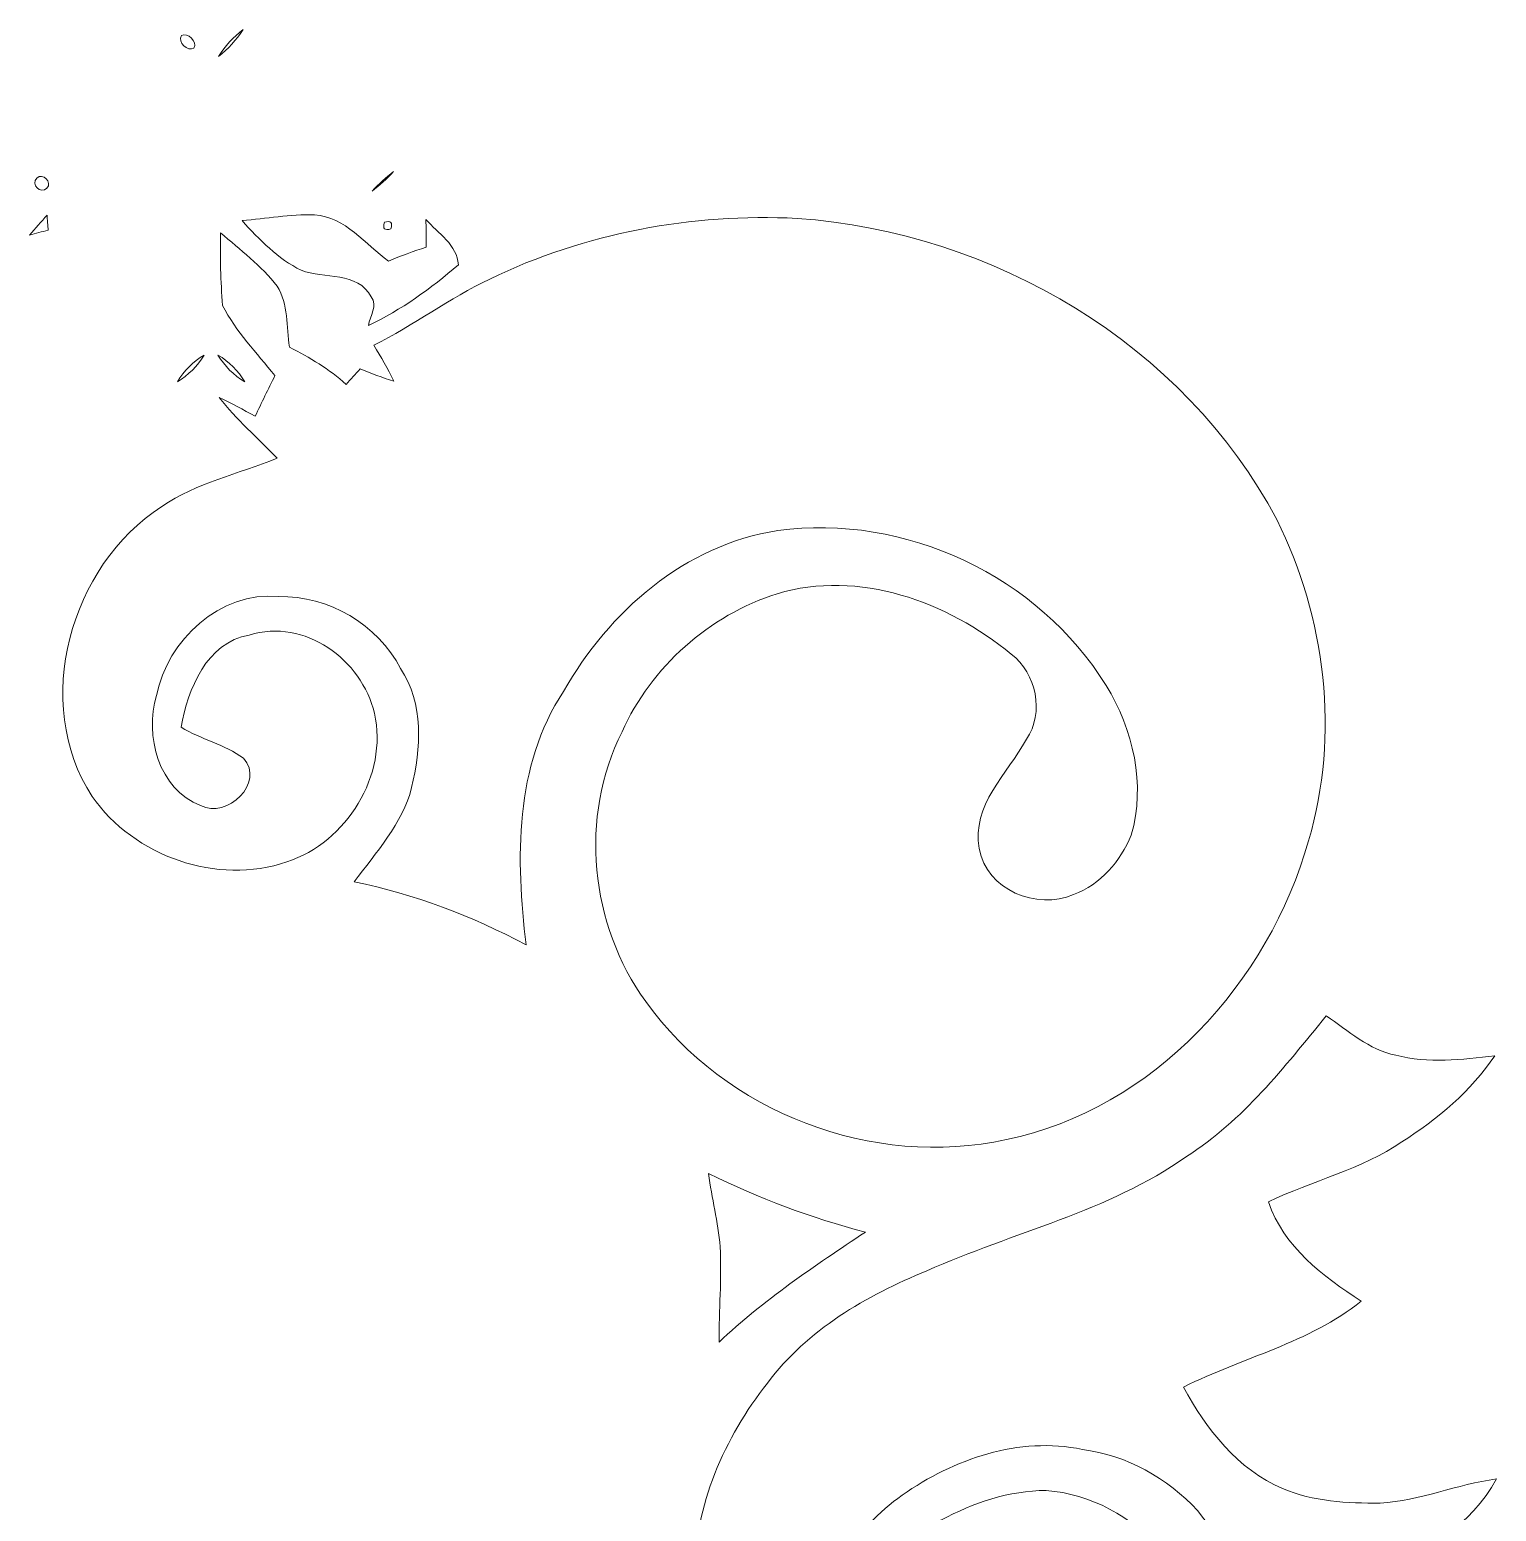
# Model space of a CAD drawing. Header units: centimetres. Extents: x -16.3 to 16.1, y -13.3 to 13.3.
# Drawn here: x -13.31 to -1.85, y 0.94 to 12.51 of the extents above; entities that cross this region are included whole.
import ezdxf

# ---------------------------------------------------------------- set-up
doc = ezdxf.new("R2010")
doc.units = ezdxf.units.CM
doc.header["$MEASUREMENT"] = 0
doc.layers.add('Layer 1', color=7, linetype='Continuous')

msp = doc.modelspace()

# ---------------------------------------------------------------- linework, layer by layer
at = {"layer": 'Layer 1', "color": 8, "lineweight": 9}
for points, knots in [([(-11.83525, 12.30402), (-11.76046, 12.36293), (-11.69766, 12.43525), (-11.64369, 12.51392), (-11.64369, 12.51392), (-11.72024, 12.45642), (-11.78515, 12.38551), (-11.83525, 12.30402), (-11.83525, 12.30402), (-11.83525, 12.30402), (-11.83525, 12.30402), (-11.83525, 12.30402)], [0, 0, 0, 0, 0.25, 0.25, 0.25, 0.25, 0.5, 0.5, 0.5, 0.5, 1, 1, 1, 1]), ([(-12.12593, 12.4677), (-12.15733, 12.41655), (-12.07937, 12.33859), (-12.02786, 12.36963), (-12.02786, 12.36963), (-12.0007, 12.41973), (-12.07584, 12.49487), (-12.12593, 12.4677), (-12.12593, 12.4677), (-12.12593, 12.4677), (-12.12593, 12.4677), (-12.12593, 12.4677)], [0, 0, 0, 0, 0.25, 0.25, 0.25, 0.25, 0.5, 0.5, 0.5, 0.5, 1, 1, 1, 1]), ([(-13.25694, 11.35293), (-13.30527, 11.30601), (-13.22484, 11.22557), (-13.17792, 11.2739), (-13.17792, 11.2739), (-13.12959, 11.32082), (-13.21002, 11.40126), (-13.25694, 11.35293), (-13.25694, 11.35293), (-13.25694, 11.35293), (-13.25694, 11.35293), (-13.25694, 11.35293)], [0, 0, 0, 0, 0.25, 0.25, 0.25, 0.25, 0.5, 0.5, 0.5, 0.5, 1, 1, 1, 1]), ([(-10.6358, 11.25203), (-10.57583, 11.29825), (-10.51938, 11.34905), (-10.46858, 11.40479), (-10.46858, 11.40479), (-10.52856, 11.35892), (-10.58465, 11.30777), (-10.6358, 11.25203), (-10.6358, 11.25203), (-10.6358, 11.25203), (-10.6358, 11.25203), (-10.6358, 11.25203)], [0, 0, 0, 0, 0.25, 0.25, 0.25, 0.25, 0.5, 0.5, 0.5, 0.5, 1, 1, 1, 1]), ([(-13.31197, 10.90807), (-13.26364, 10.92113), (-13.21531, 10.93453), (-13.16663, 10.94758), (-13.16663, 10.94758), (-13.1691, 10.97651), (-13.17368, 11.03507), (-13.1758, 11.06435), (-13.1758, 11.06435), (-13.22166, 11.01285), (-13.26717, 10.96064), (-13.31197, 10.90807), (-13.31197, 10.90807), (-13.31197, 10.90807), (-13.31197, 10.90807), (-13.31197, 10.90807)], [0, 0, 0, 0, 0.2, 0.2, 0.2, 0.2, 0.4, 0.4, 0.4, 0.4, 0.6, 0.6, 0.6, 0.6, 1, 1, 1, 1]), ([(-9.71611, 10.56517), (-10.03079, 10.41523), (-10.31089, 10.20286), (-10.62275, 10.0473), (-10.62275, 10.0473), (-10.56701, 9.95593), (-10.51233, 9.8642), (-10.46612, 9.76754), (-10.46612, 9.76754), (-10.55572, 9.79435), (-10.64392, 9.8261), (-10.72964, 9.8635), (-10.72964, 9.8635), (-10.76598, 9.82293), (-10.80231, 9.78235), (-10.83865, 9.74143), (-10.83865, 9.74143), (-10.97059, 9.86068), (-11.12369, 9.9524), (-11.28138, 10.03318), (-11.28138, 10.03318), (-11.30573, 10.19264), (-11.29126, 10.36727), (-11.37699, 10.50908), (-11.37699, 10.50908), (-11.50328, 10.66889), (-11.66662, 10.79448), (-11.82008, 10.92712), (-11.82008, 10.92712), (-11.82396, 10.73733), (-11.81902, 10.54788), (-11.80561, 10.35845), (-11.80561, 10.35845), (-11.69907, 10.15594), (-11.53891, 9.98732), (-11.39498, 9.81093), (-11.39498, 9.81093), (-11.44754, 9.70545), (-11.4994, 9.59962), (-11.54914, 9.49308), (-11.54914, 9.49308), (-11.64263, 9.54352), (-11.73612, 9.59433), (-11.83172, 9.64054), (-11.83172, 9.64054), (-11.6966, 9.46768), (-11.52939, 9.32375), (-11.3791, 9.16465), (-11.3791, 9.16465), (-11.68038, 9.04117), (-12.0074, 8.97415), (-12.27975, 8.78717), (-12.27975, 8.78717), (-12.99553, 8.32645), (-13.29892, 7.254), (-12.82373, 6.52234), (-12.82373, 6.52234), (-12.4967, 6.05456), (-11.84653, 5.82208), (-11.30114, 6.01152), (-11.30114, 6.01152), (-10.83653, 6.16321), (-10.50739, 6.68885), (-10.61852, 7.17251), (-10.61852, 7.17251), (-10.71518, 7.58949), (-11.16179, 7.91899), (-11.59606, 7.78317), (-11.59606, 7.78317), (-11.92979, 7.72708), (-12.07549, 7.35878), (-12.12876, 7.06244), (-12.12876, 7.06244), (-11.97212, 6.97037), (-11.78797, 6.92733), (-11.64087, 6.82079), (-11.64087, 6.82079), (-11.46942, 6.62782), (-11.76822, 6.34595), (-11.97636, 6.45037), (-11.97636, 6.45037), (-12.30373, 6.5749), (-12.41557, 7.00035), (-12.31996, 7.3108), (-12.31996, 7.3108), (-12.2353, 7.7426), (-11.82396, 8.13101), (-11.36676, 8.08338), (-11.36676, 8.08338), (-10.978, 8.09185), (-10.58994, 7.86854), (-10.41355, 7.5207), (-10.41355, 7.5207), (-10.23046, 7.24836), (-10.25515, 6.89593), (-10.32712, 6.59113), (-10.32712, 6.59113), (-10.40015, 6.30785), (-10.60652, 6.08454), (-10.77585, 5.85453), (-10.77585, 5.85453), (-10.3049, 5.7614), (-9.85652, 5.58677), (-9.43248, 5.36347), (-9.43248, 5.36347), (-9.51326, 6.0281), (-9.52526, 6.76082), (-9.14038, 7.34255), (-9.14038, 7.34255), (-8.78654, 7.96626), (-8.19282, 8.48942), (-7.46574, 8.59914), (-7.46574, 8.59914), (-6.47373, 8.73743), (-5.42563, 8.24178), (-4.90069, 7.38947), (-4.90069, 7.38947), (-4.68867, 7.0441), (-4.5899, 6.61794), (-4.7042, 6.22072), (-4.7042, 6.22072), (-4.78745, 6.0161), (-4.94373, 5.83337), (-5.15505, 5.75611), (-5.15505, 5.75611), (-5.44044, 5.63193), (-5.83732, 5.78997), (-5.89129, 6.11594), (-5.89129, 6.11594), (-5.9555, 6.45178), (-5.67045, 6.70085), (-5.5237, 6.9686), (-5.5237, 6.9686), (-5.38082, 7.17815), (-5.44468, 7.48331), (-5.64258, 7.635), (-5.64258, 7.635), (-6.14, 8.04493), (-6.8325, 8.29787), (-7.47174, 8.10596), (-7.47174, 8.10596), (-8.00232, 7.93804), (-8.45493, 7.53481), (-8.68318, 7.02717), (-8.68318, 7.02717), (-9.01937, 6.36253), (-8.93188, 5.5201), (-8.49832, 4.92001), (-8.49832, 4.92001), (-7.87637, 4.05078), (-6.72279, 3.61087), (-5.67963, 3.84158), (-5.67963, 3.84158), (-4.52851, 4.0783), (-3.62999, 5.06925), (-3.31848, 6.17662), (-3.31848, 6.17662), (-3.07472, 7.00459), (-3.18372, 7.91863), (-3.56755, 8.68628), (-3.56755, 8.68628), (-4.29109, 10.05717), (-5.7844, 10.93171), (-7.3144, 11.03895), (-7.3144, 11.03895), (-8.13637, 11.08023), (-8.97387, 10.92536), (-9.71611, 10.56517), (-9.71611, 10.56517), (-9.71611, 10.56517), (-9.71611, 10.56517), (-9.71611, 10.56517)], [0, 0, 0, 0, 0.02272727, 0.02272727, 0.02272727, 0.02272727, 0.04545455, 0.04545455, 0.04545455, 0.04545455, 0.06818182, 0.06818182, 0.06818182, 0.06818182, 0.09090909, 0.09090909, 0.09090909, 0.09090909, 0.11363636, 0.11363636, 0.11363636, 0.11363636, 0.13636364, 0.13636364, 0.13636364, 0.13636364, 0.15909091, 0.15909091, 0.15909091, 0.15909091, 0.18181818, 0.18181818, 0.18181818, 0.18181818, 0.20454545, 0.20454545, 0.20454545, 0.20454545, 0.22727273, 0.22727273, 0.22727273, 0.22727273, 0.25, 0.25, 0.25, 0.25, 0.27272727, 0.27272727, 0.27272727, 0.27272727, 0.29545455, 0.29545455, 0.29545455, 0.29545455, 0.31818182, 0.31818182, 0.31818182, 0.31818182, 0.34090909, 0.34090909, 0.34090909, 0.34090909, 0.36363636, 0.36363636, 0.36363636, 0.36363636, 0.38636364, 0.38636364, 0.38636364, 0.38636364, 0.40909091, 0.40909091, 0.40909091, 0.40909091, 0.43181818, 0.43181818, 0.43181818, 0.43181818, 0.45454545, 0.45454545, 0.45454545, 0.45454545, 0.47727273, 0.47727273, 0.47727273, 0.47727273, 0.5, 0.5, 0.5, 0.5, 0.52272727, 0.52272727, 0.52272727, 0.52272727, 0.54545455, 0.54545455, 0.54545455, 0.54545455, 0.56818182, 0.56818182, 0.56818182, 0.56818182, 0.59090909, 0.59090909, 0.59090909, 0.59090909, 0.61363636, 0.61363636, 0.61363636, 0.61363636, 0.63636364, 0.63636364, 0.63636364, 0.63636364, 0.65909091, 0.65909091, 0.65909091, 0.65909091, 0.68181818, 0.68181818, 0.68181818, 0.68181818, 0.70454545, 0.70454545, 0.70454545, 0.70454545, 0.72727273, 0.72727273, 0.72727273, 0.72727273, 0.75, 0.75, 0.75, 0.75, 0.77272727, 0.77272727, 0.77272727, 0.77272727, 0.79545455, 0.79545455, 0.79545455, 0.79545455, 0.81818182, 0.81818182, 0.81818182, 0.81818182, 0.84090909, 0.84090909, 0.84090909, 0.84090909, 0.86363636, 0.86363636, 0.86363636, 0.86363636, 0.88636364, 0.88636364, 0.88636364, 0.88636364, 0.90909091, 0.90909091, 0.90909091, 0.90909091, 0.93181818, 0.93181818, 0.93181818, 0.93181818, 0.95454545, 0.95454545, 0.95454545, 0.95454545, 1, 1, 1, 1]), ([(-11.65251, 11.02202), (-11.51633, 10.8735), (-11.37311, 10.72216), (-11.18931, 10.63397), (-11.18931, 10.63397), (-11.01222, 10.56517), (-10.74622, 10.62585), (-10.64392, 10.42583), (-10.64392, 10.42583), (-10.58923, 10.35738), (-10.65238, 10.27484), (-10.66543, 10.20286), (-10.66543, 10.20286), (-10.40861, 10.32246), (-10.17613, 10.49214), (-9.962, 10.67524), (-9.962, 10.67524), (-9.96835, 10.82976), (-10.12216, 10.9236), (-10.21529, 11.03084), (-10.21529, 11.03084), (-10.21494, 10.97687), (-10.21353, 10.86892), (-10.21282, 10.81459), (-10.21282, 10.81459), (-10.3123, 10.78213), (-10.41038, 10.7458), (-10.50668, 10.70523), (-10.50668, 10.70523), (-10.68872, 10.83293), (-10.845, 11.05236), (-11.0863, 11.06682), (-11.0863, 11.06682), (-11.27574, 11.07141), (-11.46412, 11.03684), (-11.65251, 11.02202), (-11.65251, 11.02202), (-11.65251, 11.02202), (-11.65251, 11.02202), (-11.65251, 11.02202)], [0, 0, 0, 0, 0.09090909, 0.09090909, 0.09090909, 0.09090909, 0.18181818, 0.18181818, 0.18181818, 0.18181818, 0.27272727, 0.27272727, 0.27272727, 0.27272727, 0.36363636, 0.36363636, 0.36363636, 0.36363636, 0.45454545, 0.45454545, 0.45454545, 0.45454545, 0.54545455, 0.54545455, 0.54545455, 0.54545455, 0.63636364, 0.63636364, 0.63636364, 0.63636364, 0.72727273, 0.72727273, 0.72727273, 0.72727273, 0.81818182, 0.81818182, 0.81818182, 0.81818182, 1, 1, 1, 1]), ([(-10.53985, 11.00826), (-10.55502, 10.95887), (-10.53808, 10.94194), (-10.48869, 10.95711), (-10.48869, 10.95711), (-10.47317, 11.00685), (-10.49046, 11.02378), (-10.53985, 11.00826), (-10.53985, 11.00826), (-10.53985, 11.00826), (-10.53985, 11.00826), (-10.53985, 11.00826)], [0, 0, 0, 0, 0.25, 0.25, 0.25, 0.25, 0.5, 0.5, 0.5, 0.5, 1, 1, 1, 1]), ([(-12.15768, 9.7626), (-12.07125, 9.81376), (-11.99999, 9.88502), (-11.94884, 9.97145), (-11.94884, 9.97145), (-12.03527, 9.9203), (-12.10653, 9.84903), (-12.15768, 9.7626), (-12.15768, 9.7626), (-12.15768, 9.7626), (-12.15768, 9.7626), (-12.15768, 9.7626)], [0, 0, 0, 0, 0.25, 0.25, 0.25, 0.25, 0.5, 0.5, 0.5, 0.5, 1, 1, 1, 1]), ([(-11.84018, 9.97145), (-11.78903, 9.88502), (-11.71777, 9.81376), (-11.63134, 9.7626), (-11.63134, 9.7626), (-11.68249, 9.84903), (-11.75375, 9.9203), (-11.84018, 9.97145), (-11.84018, 9.97145), (-11.84018, 9.97145), (-11.84018, 9.97145), (-11.84018, 9.97145)], [0, 0, 0, 0, 0.25, 0.25, 0.25, 0.25, 0.5, 0.5, 0.5, 0.5, 1, 1, 1, 1]), ([(-3.18055, 4.80713), (-3.50828, 4.40744), (-3.82966, 3.98904), (-4.27275, 3.70894), (-4.27275, 3.70894), (-4.88447, 3.27573), (-5.62812, 3.11839), (-6.30193, 2.815), (-6.30193, 2.815), (-6.77359, 2.62097), (-7.23855, 2.35497), (-7.54617, 1.93834), (-7.54617, 1.93834), (-7.88449, 1.51077), (-8.11626, 0.98196), (-8.11662, 0.42986), (-8.11662, 0.42986), (-8.14554, -0.51488), (-7.58957, -1.49454), (-6.69845, -1.85332), (-6.69845, -1.85332), (-5.93186, -2.19516), (-4.98607, -1.92458), (-4.44667, -1.30263), (-4.44667, -1.30263), (-4.23077, -1.01935), (-4.09283, -0.67046), (-4.10624, -0.31062), (-4.10624, -0.31062), (-4.09424, 0.38506), (-4.66892, 1.04651), (-5.36812, 1.09908), (-5.36812, 1.09908), (-5.65846, 1.09978), (-5.93892, 1.00206), (-6.19221, 0.8666), (-6.19221, 0.8666), (-6.30616, 0.78758), (-6.4568, 0.70891), (-6.48043, 0.55721), (-6.48043, 0.55721), (-6.52347, 0.27746), (-6.26312, 0.08661), (-6.21338, -0.16845), (-6.21338, -0.16845), (-6.17422, -0.36213), (-6.33156, -0.53181), (-6.50054, -0.59073), (-6.50054, -0.59073), (-6.81557, -0.66093), (-7.08862, -0.37977), (-7.11649, -0.08379), (-7.11649, -0.08379), (-7.16905, 0.38611), (-6.85543, 0.80063), (-6.49454, 1.06274), (-6.49454, 1.06274), (-6.08991, 1.34426), (-5.58226, 1.52418), (-5.08625, 1.41976), (-5.08625, 1.41976), (-4.73983, 1.37601), (-4.42056, 1.19609), (-4.18597, 0.94174), (-4.18597, 0.94174), (-3.92103, 0.60977), (-3.67373, 0.23019), (-3.64586, -0.20585), (-3.64586, -0.20585), (-3.64022, -0.45949), (-3.68643, -0.71138), (-3.6829, -0.96538), (-3.6829, -0.96538), (-3.62928, -1.09979), (-3.50405, -1.18586), (-3.40033, -1.28076), (-3.40033, -1.28076), (-3.4155, -1.19186), (-3.43349, -1.10226), (-3.44937, -1.01441), (-3.44937, -1.01441), (-3.346, -0.98654), (-3.24652, -0.94633), (-3.14739, -0.90646), (-3.14739, -0.90646), (-2.98864, -1.04405), (-2.82742, -1.18093), (-2.64327, -1.28535), (-2.64327, -1.28535), (-2.44712, -1.29734), (-2.25027, -1.29946), (-2.05307, -1.29134), (-2.05307, -1.29134), (-2.15114, -1.13859), (-2.27638, -1.00348), (-2.41573, -0.88847), (-2.41573, -0.88847), (-2.59, -0.78088), (-2.8066, -0.80028), (-3.00169, -0.76147), (-3.00169, -0.76147), (-3.03803, -0.66481), (-3.07295, -0.56744), (-3.08918, -0.46584), (-3.08918, -0.46584), (-3.15444, -0.44715), (-3.21935, -0.42845), (-3.28391, -0.41046), (-3.28391, -0.41046), (-3.28427, -0.38576), (-3.28427, -0.33673), (-3.28427, -0.31203), (-3.28427, -0.31203), (-3.22888, -0.29369), (-3.17314, -0.27605), (-3.11705, -0.25912), (-3.11705, -0.25912), (-3.1361, -0.16845), (-3.15938, -0.07144), (-3.17455, 0.01746), (-3.17455, 0.01746), (-3.11493, -0.0217), (-3.05602, -0.06227), (-2.9971, -0.10319), (-2.9971, -0.10319), (-2.94666, -0.0478), (-2.89692, 0.00794), (-2.84717, 0.06367), (-2.84717, 0.06367), (-2.71594, -0.05521), (-2.5713, -0.15822), (-2.42102, -0.25206), (-2.42102, -0.25206), (-2.38362, -0.43127), (-2.4376, -0.65776), (-2.29472, -0.79922), (-2.29472, -0.79922), (-2.17055, -0.93081), (-2.03014, -1.04722), (-1.88056, -1.14988), (-1.88056, -1.14988), (-1.87598, -0.95726), (-1.88127, -0.76535), (-1.89714, -0.57415), (-1.89714, -0.57415), (-1.97264, -0.378), (-2.16173, -0.25241), (-2.25204, -0.06579), (-2.25204, -0.06579), (-2.23052, 0.00864), (-2.19136, 0.07567), (-2.15785, 0.14481), (-2.15785, 0.14481), (-2.36951, 0.21925), (-2.58294, 0.28804), (-2.79426, 0.36248), (-2.79426, 0.36248), (-2.79108, 0.38329), (-2.78473, 0.42492), (-2.78156, 0.44573), (-2.78156, 0.44573), (-2.42067, 0.61648), (-2.04143, 0.8225), (-1.85128, 1.18904), (-1.85128, 1.18904), (-2.1582, 1.14882), (-2.44783, 1.01759), (-2.75898, 1.00065), (-2.75898, 1.00065), (-3.01545, 0.99924), (-3.28215, 1.01265), (-3.52133, 1.11389), (-3.52133, 1.11389), (-3.8727, 1.26347), (-4.11964, 1.57886), (-4.29497, 1.90764), (-4.29497, 1.90764), (-3.83495, 2.13871), (-3.31778, 2.25091), (-2.90715, 2.57827), (-2.90715, 2.57827), (-3.2056, 2.77196), (-3.51533, 3.00338), (-3.63105, 3.3544), (-3.63105, 3.3544), (-3.2885, 3.52197), (-2.90609, 3.60557), (-2.58894, 3.82465), (-2.58894, 3.82465), (-2.30778, 4.00033), (-2.0506, 4.21976), (-1.86433, 4.49668), (-1.86433, 4.49668), (-2.1208, 4.46459), (-2.38327, 4.43354), (-2.63798, 4.50057), (-2.63798, 4.50057), (-2.84717, 4.54184), (-3.00839, 4.69283), (-3.18055, 4.80713), (-3.18055, 4.80713), (-3.18055, 4.80713), (-3.18055, 4.80713), (-3.18055, 4.80713)], [0, 0, 0, 0, 0.01923077, 0.01923077, 0.01923077, 0.01923077, 0.03846154, 0.03846154, 0.03846154, 0.03846154, 0.05769231, 0.05769231, 0.05769231, 0.05769231, 0.07692308, 0.07692308, 0.07692308, 0.07692308, 0.09615385, 0.09615385, 0.09615385, 0.09615385, 0.11538462, 0.11538462, 0.11538462, 0.11538462, 0.13461538, 0.13461538, 0.13461538, 0.13461538, 0.15384615, 0.15384615, 0.15384615, 0.15384615, 0.17307692, 0.17307692, 0.17307692, 0.17307692, 0.19230769, 0.19230769, 0.19230769, 0.19230769, 0.21153846, 0.21153846, 0.21153846, 0.21153846, 0.23076923, 0.23076923, 0.23076923, 0.23076923, 0.25, 0.25, 0.25, 0.25, 0.26923077, 0.26923077, 0.26923077, 0.26923077, 0.28846154, 0.28846154, 0.28846154, 0.28846154, 0.30769231, 0.30769231, 0.30769231, 0.30769231, 0.32692308, 0.32692308, 0.32692308, 0.32692308, 0.34615385, 0.34615385, 0.34615385, 0.34615385, 0.36538462, 0.36538462, 0.36538462, 0.36538462, 0.38461538, 0.38461538, 0.38461538, 0.38461538, 0.40384615, 0.40384615, 0.40384615, 0.40384615, 0.42307692, 0.42307692, 0.42307692, 0.42307692, 0.44230769, 0.44230769, 0.44230769, 0.44230769, 0.46153846, 0.46153846, 0.46153846, 0.46153846, 0.48076923, 0.48076923, 0.48076923, 0.48076923, 0.5, 0.5, 0.5, 0.5, 0.51923077, 0.51923077, 0.51923077, 0.51923077, 0.53846154, 0.53846154, 0.53846154, 0.53846154, 0.55769231, 0.55769231, 0.55769231, 0.55769231, 0.57692308, 0.57692308, 0.57692308, 0.57692308, 0.59615385, 0.59615385, 0.59615385, 0.59615385, 0.61538462, 0.61538462, 0.61538462, 0.61538462, 0.63461538, 0.63461538, 0.63461538, 0.63461538, 0.65384615, 0.65384615, 0.65384615, 0.65384615, 0.67307692, 0.67307692, 0.67307692, 0.67307692, 0.69230769, 0.69230769, 0.69230769, 0.69230769, 0.71153846, 0.71153846, 0.71153846, 0.71153846, 0.73076923, 0.73076923, 0.73076923, 0.73076923, 0.75, 0.75, 0.75, 0.75, 0.76923077, 0.76923077, 0.76923077, 0.76923077, 0.78846154, 0.78846154, 0.78846154, 0.78846154, 0.80769231, 0.80769231, 0.80769231, 0.80769231, 0.82692308, 0.82692308, 0.82692308, 0.82692308, 0.84615385, 0.84615385, 0.84615385, 0.84615385, 0.86538462, 0.86538462, 0.86538462, 0.86538462, 0.88461538, 0.88461538, 0.88461538, 0.88461538, 0.90384615, 0.90384615, 0.90384615, 0.90384615, 0.92307692, 0.92307692, 0.92307692, 0.92307692, 0.94230769, 0.94230769, 0.94230769, 0.94230769, 0.96153846, 0.96153846, 0.96153846, 0.96153846, 1, 1, 1, 1]), ([(-8.0069, 3.57594), (-7.98256, 3.38438), (-7.93282, 3.1967), (-7.91588, 3.00409), (-7.91588, 3.00409), (-7.9046, 2.75609), (-7.92541, 2.50737), (-7.92435, 2.25901), (-7.92435, 2.25901), (-7.57651, 2.58851), (-7.17893, 2.8531), (-6.7817, 3.11839), (-6.7817, 3.11839), (-7.20715, 3.22563), (-7.6132, 3.38509), (-8.0069, 3.57594), (-8.0069, 3.57594), (-8.0069, 3.57594), (-8.0069, 3.57594), (-8.0069, 3.57594)], [0, 0, 0, 0, 0.16666667, 0.16666667, 0.16666667, 0.16666667, 0.33333333, 0.33333333, 0.33333333, 0.33333333, 0.5, 0.5, 0.5, 0.5, 0.66666667, 0.66666667, 0.66666667, 0.66666667, 1, 1, 1, 1])]:
    msp.add_open_spline(points, degree=3, knots=knots, dxfattribs=at)

doc.saveas('drawing.dxf')
